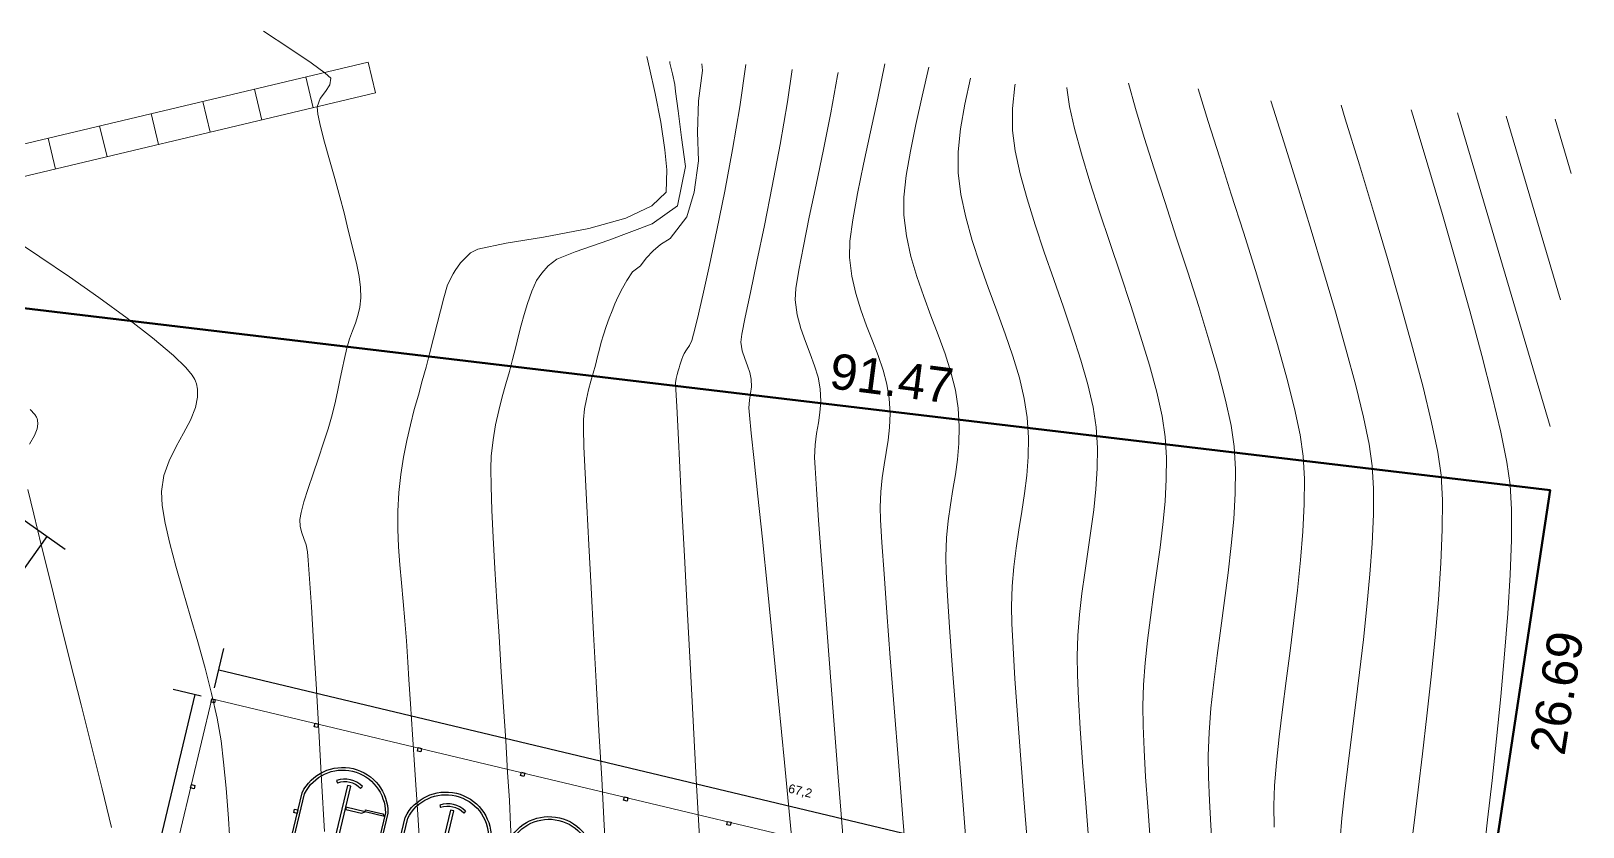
# Model space of a CAD drawing. Header units: metres. Extents: x 2572 to 5235, y 1556 to 2684.
# Drawn here: x 2888.5 to 2976.3, y 2343.9 to 2389 of the extents above; entities that cross this region are included whole.
import ezdxf

# ---------------------------------------------------------------- set-up
doc = ezdxf.new("R2010")
doc.units = ezdxf.units.M
doc.linetypes.add('DASHDOT', pattern=[25.4, 12.7, -6.35, 0, -6.35])
doc.linetypes.add('HIDDEN2', pattern=[4.7625, 3.175, -1.5875])
doc.layers.add('2D Drafting - General_Pen_No__102', color=7, linetype='Continuous', lineweight=13, true_color=0xcccccc)
for name, color, linetype, lineweight in [('ACERO LONG', 211, 'Continuous', 35), ('EICers.Inodoros', 190, 'Continuous', 0), ('Structural - Grid_Pen_No__15', 214, 'Continuous', 25), ('tuberia-agua', 132, 'DASHDOT', 25), ('vanos', 145, 'Continuous', 9), ('VIGAS DE LOSA1', 190, 'Continuous', 9)]:
    doc.layers.add(name, color=color, linetype=linetype, lineweight=lineweight)
doc.layers.add('SOMBREADO', color=7, linetype='Continuous')
doc.styles.get("Standard").update_dxf_attribs({"font": 'arial.ttf'})
doc.dimstyles.new('ISO-25', dxfattribs={"dimtxt": 0.5, "dimasz": 2.4995, "dimexe": 1.25, "dimexo": 0.625, "dimtad": 1, "dimtxsty": 'Standard', "dimblk": 'NONE', "dimblk2": 'NONE', "dimcen": 2.5, "dimadec": 0, "dimazin": 0, "dimtfac": 1, "dimtmove": 0, "dimatfit": 3, "dimfxl": 1, "dimarcsym": 0})

# ---------------------------------------------------------------- blocks, each defined once
blk = doc.blocks.new('*D181')
at = {"color": 0, "lineweight": -2, "transparency": 16777216}
for p, q in [((2898.9, 2351.807), (2899.434, 2354.046)), ((2899.144, 2352.83), (2964.51, 2337.236)), ((2964.265, 2336.213), (2964.8, 2338.452))]:
    blk.add_line(p, q, dxfattribs=at)
at = {"layer": 'Defpoints', "color": 0, "transparency": 16777216}
for p in [(2898.755, 2351.199), (2964.51, 2337.236), (2964.12, 2335.605)]:
    blk.add_point(p, dxfattribs=at)
at = {"color": 0, "transparency": 16777216, "insert": (2932.042, 2345.933), "char_height": 0.5, "attachment_point": 5, "rotation": 346.58171}
blk.add_mtext('67,2', dxfattribs=at)
blk = doc.blocks.new('_None')
blk = doc.blocks.new('*D182')
at = {"color": 0, "lineweight": -2, "transparency": 16777216}
for p, q in [((2897.782, 2351.431), (2893.095, 2331.783)), ((2898.147, 2351.344), (2896.566, 2351.721)), ((2893.459, 2331.696), (2891.879, 2332.073))]:
    blk.add_line(p, q, dxfattribs=at)
at = {"layer": 'Defpoints', "color": 0, "transparency": 16777216}
for p in [(2898.755, 2351.199), (2893.095, 2331.783), (2894.067, 2331.551)]:
    blk.add_point(p, dxfattribs=at)
at = {"color": 0, "transparency": 16777216, "insert": (2894.538, 2341.822), "char_height": 0.5, "attachment_point": 5, "rotation": 76.58187}
blk.add_mtext('20,2', dxfattribs=at)
blk = doc.blocks.new('*D191')
at = {"color": 0, "lineweight": -2, "transparency": 16777216}
for p, q in [((2887.089, 2362.047), (2890.452, 2359.664)), ((2869.161, 2331.793), (2889.432, 2360.387)), ((2866.818, 2333.454), (2870.181, 2331.07))]:
    blk.add_line(p, q, dxfattribs=at)
at = {"layer": 'Defpoints', "color": 0, "transparency": 16777216}
for p in [(2886.579, 2362.409, 0.963), (2889.432, 2360.387), (2866.309, 2333.815)]:
    blk.add_point(p, dxfattribs=at)
at = {"color": 0, "transparency": 16777216, "insert": (2878.541, 2346.625), "char_height": 0.5, "attachment_point": 5, "rotation": 54.66606}
blk.add_mtext('35,05', dxfattribs=at)

msp = doc.modelspace()

# ---------------------------------------------------------------- linework, layer by layer
for points in [[(2898.949, 2351.153), (2898.903, 2350.958), (2898.708, 2351.005), (2898.755, 2351.199), (2898.949, 2351.153)], [(2904.786, 2349.76), (2904.739, 2349.566), (2904.545, 2349.612), (2904.591, 2349.807), (2904.786, 2349.76)], [(2910.625, 2348.381), (2910.578, 2348.186), (2910.384, 2348.233), (2910.43, 2348.427), (2910.625, 2348.381)], [(2916.461, 2346.988), (2916.415, 2346.794), (2916.22, 2346.84), (2916.267, 2347.035), (2916.461, 2346.988)], [(2897.789, 2346.289), (2897.743, 2346.095), (2897.548, 2346.141), (2897.595, 2346.336), (2897.789, 2346.289)], [(2904.335, 2337.531), (2902.247, 2328.777), (2902.441, 2328.73), (2906.618, 2346.239), (2906.424, 2346.285), (2904.335, 2337.531)], [(2905.81, 2346.561), (2905.859, 2346.419)], [(2907.278, 2346.218), (2907.171, 2346.113)], [(2908.523, 2344.526), (2906.334, 2345.049), (2906.34, 2344.923), (2907.228, 2344.711), (2907.429, 2344.787), (2907.457, 2344.905), (2908.424, 2344.674), (2908.523, 2344.526)], [(2911.646, 2345.169), (2911.695, 2345.027)], [(2922.297, 2345.596), (2922.251, 2345.402), (2922.056, 2345.448), (2922.103, 2345.643), (2922.297, 2345.596)], [(2903.625, 2344.897), (2903.579, 2344.702), (2903.384, 2344.749), (2903.431, 2344.943), (2903.625, 2344.897)], [(2910.172, 2336.139), (2908.083, 2327.384), (2908.278, 2327.338), (2912.455, 2344.847), (2912.26, 2344.893), (2910.172, 2336.139)], [(2913.114, 2344.826), (2913.007, 2344.721)], [(2928.134, 2344.204), (2928.087, 2344.009), (2927.893, 2344.056), (2927.939, 2344.25), (2928.134, 2344.204)]]:
    msp.add_lwpolyline(points)
for points in [[(2906.864, 2336.928), (2905.008, 2329.146, -0.8), (2900.144, 2330.306), (2902.001, 2338.088), (2903.857, 2345.87, -0.8), (2908.721, 2344.709), (2906.864, 2336.928)], [(2912.701, 2335.535), (2910.844, 2327.754, -0.8), (2905.981, 2328.914), (2907.837, 2336.696), (2909.694, 2344.477, -0.8), (2914.557, 2343.317), (2912.701, 2335.535)], [(2918.537, 2334.143), (2916.68, 2326.361, -0.8), (2911.817, 2327.522), (2913.673, 2335.303), (2915.53, 2343.085, -0.8), (2920.393, 2341.925), (2918.537, 2334.143)]]:
    msp.add_lwpolyline(points, format="xyb")
for points in [[(2906.719, 2336.962), (2904.866, 2329.197, -0.794435), (2900.294, 2330.288), (2902.147, 2338.053), (2903.999, 2345.818, -0.794435), (2908.571, 2344.728)], [(2912.555, 2335.57), (2910.702, 2327.805, -0.794435), (2906.13, 2328.896), (2907.983, 2336.661), (2909.836, 2344.426, -0.794435), (2914.407, 2343.335)], [(2918.391, 2334.178), (2916.538, 2326.413, -0.794435), (2911.967, 2327.503), (2913.819, 2335.268), (2915.672, 2343.034, -0.794435), (2920.243, 2341.943)]]:
    msp.add_lwpolyline(points, format="xyb", close=True)
for centre, radius in [((2906.272, 2345.226), 1.413), ((2906.272, 2345.226), 1.263), ((2912.108, 2343.833), 1.413), ((2912.108, 2343.833), 1.263)]:
    msp.add_arc(centre, radius, 44.62734, 109.09137)
at = {"layer": '2D Drafting - General_Pen_No__102', "color": 8, "linetype": 'Continuous', "lineweight": 0, "elevation": -1920, "flags": 128}
for points in [[(2881.786, 2381.112), (2907.596, 2387.255)], [(2907.596, 2387.255), (2908.012, 2385.504)], [(2904.494, 2384.667), (2904.077, 2386.418)], [(2884.065, 2379.805), (2908.012, 2385.504)], [(2901.576, 2383.972), (2901.159, 2385.723)], [(2898.657, 2383.278), (2898.24, 2385.029)], [(2892.82, 2381.888), (2892.403, 2383.64)], [(2895.739, 2382.583), (2895.322, 2384.334)], [(2889.902, 2381.194), (2889.485, 2382.945)]]:
    msp.add_lwpolyline(points, dxfattribs=at)
at = {"layer": 'EICers.Inodoros', "color": 1, "linetype": 'Continuous', "lineweight": 0, "flags": 128}
msp.add_lwpolyline([(2905.124, 2343.667), (2904.966, 2346.588), (2904.807, 2349.404), (2904.653, 2352.033), (2904.511, 2354.393), (2904.387, 2356.403), (2904.285, 2357.98), (2904.211, 2359.042), (2904.173, 2359.507), (2904.084, 2359.915), (2903.965, 2360.267), (2903.847, 2360.599), (2903.759, 2360.948), (2903.733, 2361.348), (2903.8, 2361.742), (2903.965, 2362.343), (2904.203, 2363.093), (2904.485, 2363.936), (2904.785, 2364.819), (2905.076, 2365.683), (2905.332, 2366.474), (2905.526, 2367.136), (2905.712, 2367.882), (2905.868, 2368.58), (2906.003, 2369.237), (2906.129, 2369.862), (2906.254, 2370.461), (2906.389, 2371.042), (2906.545, 2371.572), (2906.713, 2372.036), (2906.877, 2372.468), (2907.022, 2372.9), (2907.13, 2373.365), (2907.187, 2373.897), (2907.172, 2374.487), (2907.089, 2375.108), (2906.955, 2375.764), (2906.787, 2376.459), (2906.602, 2377.198), (2906.418, 2377.984), (2906.239, 2378.711), (2905.992, 2379.626), (2905.705, 2380.651), (2905.408, 2381.708), (2905.131, 2382.721), (2904.903, 2383.612), (2904.755, 2384.304), (2904.715, 2384.72), (2904.884, 2385.183), (2905.181, 2385.586), (2905.437, 2385.961), (2905.487, 2386.339), (2905.173, 2386.633), (2904.368, 2387.215), (2903.17, 2388.028), (2901.675, 2389.012)], dxfattribs=at)
for points, elevation in [([(2931.833, 2340.401), (2931.503, 2344.012), (2931.166, 2347.583), (2930.83, 2351.052), (2930.502, 2354.357), (2930.191, 2357.435), (2929.906, 2360.225), (2929.654, 2362.664), (2929.444, 2364.691), (2929.283, 2366.243), (2929.181, 2367.259), (2929.146, 2367.676), (2929.176, 2368.111), (2929.237, 2368.487), (2929.286, 2368.861), (2929.281, 2369.29), (2929.202, 2369.67), (2929.065, 2370.057), (2928.909, 2370.463), (2928.771, 2370.901), (2928.69, 2371.384), (2928.75, 2371.844), (2928.939, 2372.81), (2929.231, 2374.207), (2929.6, 2375.959), (2930.02, 2377.99), (2930.465, 2380.225), (2930.907, 2382.588), (2931.321, 2385.004), (2931.596, 2386.828)], 5), ([(2948.369, 2343.309), (2948.192, 2345.527), (2948.034, 2347.61), (2947.902, 2349.509), (2947.801, 2351.174), (2947.738, 2352.555), (2947.717, 2353.602), (2947.755, 2354.781), (2947.85, 2355.964), (2947.987, 2357.149), (2948.152, 2358.335), (2948.329, 2359.521), (2948.503, 2360.706), (2948.659, 2361.889), (2948.782, 2363.068), (2948.857, 2364.242), (2948.869, 2365.41), (2948.802, 2366.57), (2948.63, 2367.709), (2948.333, 2368.986), (2947.937, 2370.374), (2947.466, 2371.846), (2946.947, 2373.375), (2946.404, 2374.933), (2945.863, 2376.494), (2945.348, 2378.031), (2944.885, 2379.515), (2944.5, 2380.92), (2944.216, 2382.219), (2944.061, 2383.385), (2944.056, 2384.615), (2944.199, 2385.912), (2944.216, 2386.006)], 10)]:
    msp.add_lwpolyline(points, dxfattribs=dict(at, elevation=elevation))
at = {"layer": 'SOMBREADO', "color": 0, "linetype": 'Continuous', "lineweight": 50, "elevation": 0.963, "flags": 128}
msp.add_lwpolyline([(2855.603, 2325.998), (2841.861, 2306.394), (2833.957, 2297.019), (2833.957, 2297.019), (2958.008, 2267.502), (2958.008, 2267.502), (2958.008, 2267.502), (2964.27, 2279.19), (2970.935, 2299.064), (2970.485, 2336.622), (2974.483, 2363.009), (2974.483, 2363.009), (2974.483, 2363.009), (2883.659, 2373.843), (2882.812, 2365.529), (2869.334, 2345.666)], close=True, dxfattribs=at)
at = {"layer": 'Structural - Grid_Pen_No__15', "linetype": 'HIDDEN2', "lineweight": 9, "elevation": 0.963, "flags": 128}
msp.add_lwpolyline([(2855.603, 2325.998), (2841.861, 2306.394), (2833.957, 2297.019), (2833.957, 2297.019), (2958.008, 2267.502), (2958.008, 2267.502), (2958.008, 2267.502), (2964.27, 2279.19), (2970.935, 2299.064), (2970.485, 2336.622), (2974.483, 2363.009), (2974.483, 2363.009), (2974.483, 2363.009), (2883.659, 2373.843), (2882.812, 2365.529), (2869.334, 2345.666)], close=True, dxfattribs=at)
at = {"layer": 'tuberia-agua', "linetype": 'Continuous', "lineweight": 0, "elevation": 15, "flags": 128}
msp.add_lwpolyline([(2966.592, 2342.526), (2966.792, 2344.165), (2967.022, 2346.032), (2967.268, 2348.071), (2967.517, 2350.224), (2967.758, 2352.438), (2967.978, 2354.656), (2968.165, 2356.822), (2968.305, 2358.88), (2968.386, 2360.775), (2968.397, 2362.45), (2968.323, 2363.851), (2968.132, 2365.151), (2967.784, 2366.834), (2967.302, 2368.836), (2966.709, 2371.094), (2966.029, 2373.547), (2965.284, 2376.13), (2964.498, 2378.782), (2963.695, 2381.44), (2962.898, 2384.041), (2962.662, 2384.804)], dxfattribs=at)
at = {"layer": 'vanos', "linetype": 'Continuous', "lineweight": 0, "flags": 128}
for points, elevation in [([(2910.55, 2342.524), (2910.394, 2344.921), (2910.245, 2347.16), (2910.109, 2349.178), (2909.994, 2350.91), (2909.905, 2352.294), (2909.849, 2353.264), (2909.775, 2354.468), (2909.681, 2355.61), (2909.578, 2356.702), (2909.476, 2357.755), (2909.386, 2358.782), (2909.317, 2359.795), (2909.28, 2360.806), (2909.285, 2361.827), (2909.343, 2362.87), (2909.453, 2363.902), (2909.603, 2364.883), (2909.785, 2365.819), (2909.99, 2366.714), (2910.211, 2367.571), (2910.438, 2368.397), (2910.664, 2369.195), (2910.881, 2369.969), (2911.079, 2370.724), (2911.302, 2371.624), (2911.5, 2372.427), (2911.688, 2373.171), (2911.881, 2373.892), (2912.093, 2374.629), (2912.401, 2375.262), (2912.514, 2375.454), (2912.833, 2375.89), (2913.382, 2376.449), (2913.81, 2376.663), (2915.415, 2376.99), (2917.522, 2377.345), (2920.085, 2377.828), (2922.178, 2378.409), (2923.659, 2379.117), (2924.47, 2379.889), (2924.494, 2381.159), (2924.386, 2382.291), (2924.158, 2383.854), (2923.841, 2385.477), (2923.52, 2386.91), (2923.371, 2387.57)], 1), ([(2915.737, 2342.762), (2915.663, 2344.033), (2915.589, 2345.428), (2915.493, 2347.045), (2915.381, 2348.835), (2915.259, 2350.745), (2915.131, 2352.725), (2915.004, 2354.724), (2914.882, 2356.691), (2914.771, 2358.573), (2914.676, 2360.321), (2914.602, 2361.883), (2914.554, 2363.207), (2914.539, 2364.243), (2914.561, 2364.94), (2914.665, 2365.856), (2914.812, 2366.717), (2914.99, 2367.527), (2915.187, 2368.295), (2915.391, 2369.026), (2915.589, 2369.728), (2915.769, 2370.406), (2915.948, 2371.129), (2916.106, 2371.767), (2916.259, 2372.36), (2916.423, 2372.95), (2916.616, 2373.577), (2916.852, 2374.282), (2917.127, 2374.89), (2917.282, 2375.085), (2917.431, 2375.299), (2917.782, 2375.712), (2918.268, 2376.096), (2919.305, 2376.506), (2921.228, 2377.171), (2923.668, 2378.088), (2925.107, 2379.11), (2925.557, 2381.339), (2925.332, 2382.977), (2925.139, 2384.495), (2924.997, 2385.578), (2924.959, 2385.98), (2924.815, 2386.582), (2924.678, 2387.187), (2924.67, 2387.28)], 2), ([(2921.103, 2341.583), (2920.963, 2344.042), (2920.814, 2346.668), (2920.66, 2349.394), (2920.505, 2352.149), (2920.354, 2354.865), (2920.212, 2357.474), (2920.082, 2359.907), (2919.969, 2362.093), (2919.878, 2363.966), (2919.813, 2365.455), (2919.778, 2366.493), (2919.779, 2367.009), (2919.85, 2367.608), (2919.952, 2368.165), (2920.075, 2368.686), (2920.208, 2369.175), (2920.34, 2369.641), (2920.459, 2370.087), (2920.579, 2370.57), (2920.683, 2370.989), (2920.789, 2371.386), (2920.913, 2371.8), (2921.069, 2372.27), (2921.238, 2372.744), (2921.398, 2373.163), (2921.566, 2373.565), (2921.756, 2373.982), (2921.984, 2374.451), (2922.24, 2374.89), (2922.564, 2375.366), (2923.002, 2375.706), (2923.338, 2376.153), (2923.725, 2376.556), (2924.145, 2376.917), (2924.688, 2377.27), (2925.628, 2378.485), (2926.057, 2379.891), (2926.301, 2381.661), (2926.238, 2383.289), (2926.288, 2385.057), (2926.528, 2386.77), (2926.486, 2387.162)], 3), ([(2938.116, 2341.164), (2937.856, 2344.433), (2937.604, 2347.629), (2937.366, 2350.681), (2937.148, 2353.519), (2936.957, 2356.074), (2936.798, 2358.274), (2936.677, 2360.049), (2936.6, 2361.33), (2936.574, 2362.046), (2936.608, 2362.918), (2936.691, 2363.706), (2936.802, 2364.438), (2936.922, 2365.14), (2937.03, 2365.841), (2937.108, 2366.566), (2937.134, 2367.345), (2937.089, 2368.202), (2936.959, 2369.006), (2936.74, 2369.812), (2936.458, 2370.627), (2936.137, 2371.459), (2935.803, 2372.319), (2935.481, 2373.212), (2935.196, 2374.149), (2934.974, 2375.137), (2934.839, 2376.184), (2934.86, 2377.102), (2935.019, 2378.326), (2935.287, 2379.801), (2935.632, 2381.475), (2936.026, 2383.295), (2936.439, 2385.206), (2936.84, 2387.155)], 7), ([(2926.346, 2343.352), (2926.17, 2346.646), (2925.994, 2349.953), (2925.821, 2353.205), (2925.655, 2356.333), (2925.499, 2359.27), (2925.358, 2361.948), (2925.235, 2364.299), (2925.134, 2366.256), (2925.058, 2367.75), (2925.011, 2368.713), (2924.997, 2369.079), (2925.036, 2369.338), (2925.093, 2369.565), (2925.149, 2369.769), (2925.192, 2369.941), (2925.232, 2370.09), (2925.286, 2370.259), (2925.348, 2370.428), (2925.411, 2370.579), (2925.491, 2370.747), (2925.621, 2370.953), (2925.784, 2371.196), (2925.922, 2371.486), (2926.014, 2371.842), (2926.228, 2372.722), (2926.537, 2374.049), (2926.916, 2375.747), (2927.34, 2377.739), (2927.783, 2379.948), (2928.22, 2382.298), (2928.625, 2384.712), (2928.971, 2387.113)], 4), ([(2934.48, 2343.251), (2934.204, 2346.78), (2933.937, 2350.199), (2933.687, 2353.436), (2933.459, 2356.414), (2933.259, 2359.062), (2933.093, 2361.304), (2932.967, 2363.068), (2932.887, 2364.278), (2932.86, 2364.861), (2932.896, 2365.582), (2932.979, 2366.219), (2933.079, 2366.814), (2933.167, 2367.406), (2933.212, 2368.037), (2933.185, 2368.746), (2933.068, 2369.399), (2932.867, 2370.055), (2932.614, 2370.726), (2932.343, 2371.423), (2932.089, 2372.158), (2931.885, 2372.941), (2931.764, 2373.784), (2931.802, 2374.435), (2931.964, 2375.472), (2932.227, 2376.836), (2932.564, 2378.468), (2932.952, 2380.309), (2933.364, 2382.3), (2933.776, 2384.382), (2934.162, 2386.495), (2934.189, 2386.659)], 6), ([(2941.5, 2342.231), (2941.264, 2345.167), (2941.04, 2348.001), (2940.834, 2350.668), (2940.652, 2353.103), (2940.501, 2355.241), (2940.386, 2357.019), (2940.313, 2358.37), (2940.289, 2359.231), (2940.326, 2360.299), (2940.419, 2361.272), (2940.547, 2362.178), (2940.692, 2363.042), (2940.834, 2363.891), (2940.954, 2364.751), (2941.034, 2365.648), (2941.053, 2366.609), (2940.993, 2367.658), (2940.838, 2368.662), (2940.58, 2369.686), (2940.245, 2370.731), (2939.859, 2371.796), (2939.448, 2372.881), (2939.037, 2373.984), (2938.652, 2375.107), (2938.319, 2376.248), (2938.064, 2377.407), (2937.913, 2378.584), (2937.917, 2379.608), (2938.052, 2380.831), (2938.289, 2382.215), (2938.601, 2383.724), (2938.959, 2385.321), (2939.335, 2386.969)], 8), ([(2944.919, 2342.936), (2944.71, 2345.529), (2944.517, 2347.998), (2944.346, 2350.284), (2944.203, 2352.327), (2944.094, 2354.07), (2944.026, 2355.453), (2944.003, 2356.417), (2944.041, 2357.564), (2944.136, 2358.664), (2944.272, 2359.728), (2944.43, 2360.766), (2944.594, 2361.791), (2944.746, 2362.814), (2944.87, 2363.846), (2944.948, 2364.899), (2944.963, 2365.985), (2944.898, 2367.114), (2944.731, 2368.205), (2944.45, 2369.368), (2944.079, 2370.591), (2943.645, 2371.86), (2943.174, 2373.163), (2942.69, 2374.488), (2942.22, 2375.821), (2941.789, 2377.15), (2941.422, 2378.462), (2941.146, 2379.745), (2940.987, 2380.985), (2940.982, 2382.168), (2941.118, 2383.475), (2941.361, 2384.874), (2941.678, 2386.338)], 9), ([(2951.854, 2343.247), (2951.714, 2345.065), (2951.596, 2346.763), (2951.506, 2348.307), (2951.449, 2349.66), (2951.432, 2350.787), (2951.468, 2351.982), (2951.562, 2353.221), (2951.699, 2354.495), (2951.867, 2355.795), (2952.052, 2357.113), (2952.24, 2358.437), (2952.419, 2359.76), (2952.575, 2361.072), (2952.695, 2362.364), (2952.766, 2363.626), (2952.774, 2364.85), (2952.706, 2366.026), (2952.531, 2367.198), (2952.224, 2368.565), (2951.81, 2370.091), (2951.313, 2371.738), (2950.758, 2373.467), (2950.169, 2375.243), (2949.571, 2377.026), (2948.986, 2378.78), (2948.441, 2380.466), (2947.959, 2382.047), (2947.564, 2383.486), (2947.281, 2384.744), (2947.135, 2385.785), (2947.135, 2385.816)], 11), ([(2955.391, 2342.546), (2955.289, 2344.024), (2955.21, 2345.433), (2955.161, 2346.756), (2955.146, 2347.972), (2955.187, 2349.276), (2955.293, 2350.668), (2955.448, 2352.131), (2955.638, 2353.645), (2955.847, 2355.195), (2956.062, 2356.76), (2956.266, 2358.323), (2956.445, 2359.867), (2956.583, 2361.373), (2956.667, 2362.823), (2956.681, 2364.199), (2956.611, 2365.482), (2956.434, 2366.673), (2956.121, 2368.104), (2955.697, 2369.732), (2955.182, 2371.514), (2954.602, 2373.405), (2953.979, 2375.363), (2953.335, 2377.343), (2952.695, 2379.303), (2952.08, 2381.198), (2951.515, 2382.986), (2951.022, 2384.622), (2950.625, 2386.063)], 12), ([(2958.875, 2343.918), (2958.86, 2345.157), (2958.899, 2346.288), (2959.001, 2347.588), (2959.152, 2349.029), (2959.339, 2350.582), (2959.55, 2352.218), (2959.771, 2353.911), (2959.99, 2355.631), (2960.192, 2357.35), (2960.366, 2359.039), (2960.499, 2360.671), (2960.576, 2362.217), (2960.586, 2363.649), (2960.515, 2364.938), (2960.338, 2366.144), (2960.022, 2367.632), (2959.59, 2369.355), (2959.063, 2371.264), (2958.463, 2373.309), (2957.812, 2375.443), (2957.133, 2377.617), (2956.446, 2379.781), (2955.774, 2381.888), (2955.139, 2383.888), (2954.563, 2385.733)], 13), ([(2962.611, 2343.265), (2962.708, 2344.431), (2962.854, 2345.807), (2963.038, 2347.355), (2963.248, 2349.039), (2963.473, 2350.824), (2963.7, 2352.673), (2963.92, 2354.551), (2964.119, 2356.421), (2964.288, 2358.248), (2964.413, 2359.994), (2964.485, 2361.625), (2964.49, 2363.104), (2964.419, 2364.395), (2964.243, 2365.607), (2963.926, 2367.135), (2963.49, 2368.929), (2962.955, 2370.936), (2962.342, 2373.106), (2961.672, 2375.386), (2960.965, 2377.726), (2960.242, 2380.075), (2959.523, 2382.379), (2958.83, 2384.59), (2958.681, 2385.063)], 14), ([(2970.709, 2342.264), (2970.954, 2344.331), (2971.207, 2346.571), (2971.458, 2348.924), (2971.696, 2351.326), (2971.91, 2353.716), (2972.088, 2356.031), (2972.22, 2358.21), (2972.295, 2360.191), (2972.301, 2361.91), (2972.228, 2363.307), (2972.039, 2364.599), (2971.695, 2366.293), (2971.217, 2368.327), (2970.626, 2370.638), (2969.943, 2373.165), (2969.191, 2375.845), (2968.391, 2378.617), (2967.565, 2381.42), (2966.734, 2384.191), (2966.626, 2384.545)], 16), ([(2969.244, 2384.375), (2974.482, 2366.611)], 17), ([(2975.081, 2373.78), (2972.01, 2384.194)], 18), ([(2974.775, 2384.014), (2975.679, 2380.948)], 19), ([(2899.817, 2342.53), (2899.693, 2344.407), (2899.559, 2346.121), (2899.419, 2347.61), (2899.274, 2348.814), (2899.05, 2350.101), (2898.741, 2351.484), (2898.37, 2352.931), (2897.959, 2354.409), (2897.531, 2355.886), (2897.11, 2357.33), (2896.717, 2358.708), (2896.378, 2359.989), (2896.113, 2361.141), (2895.946, 2362.13), (2895.901, 2362.925), (2896.035, 2363.833), (2896.331, 2364.678), (2896.724, 2365.474), (2897.147, 2366.232), (2897.536, 2366.968), (2897.824, 2367.694), (2897.938, 2368.278), (2897.934, 2368.721), (2897.88, 2369.021), (2897.836, 2369.173), (2897.793, 2369.279), (2897.647, 2369.522), (2897.289, 2369.955), (2896.585, 2370.641), (2895.401, 2371.639), (2893.964, 2372.746), (2892.364, 2373.912), (2890.688, 2375.085), (2889.025, 2376.217), (2887.465, 2377.256)], -1), ([(2888.441, 2365.611), (2888.711, 2366.101), (2888.865, 2366.483), (2888.909, 2366.771), (2888.89, 2366.967), (2888.863, 2367.066), (2888.835, 2367.133), (2888.729, 2367.288), (2888.462, 2367.572)], -2), ([(2893.078, 2343.904), (2892.541, 2346.092), (2891.959, 2348.432), (2891.353, 2350.854), (2890.743, 2353.284), (2890.15, 2355.651), (2889.593, 2357.884), (2889.093, 2359.909), (2888.67, 2361.655), (2888.345, 2363.051)], -2)]:
    msp.add_lwpolyline(points, dxfattribs=dict(at, elevation=elevation))
at = {"layer": 'VIGAS DE LOSA1', "color": 2, "linetype": 'Continuous', "lineweight": 9}
msp.add_line((2898.755, 2351.199), (2964.12, 2335.605), dxfattribs=at)
at = {"layer": 'VIGAS DE LOSA1', "color": 2, "linetype": 'Continuous', "lineweight": 9, "flags": 128}
msp.add_lwpolyline([(2898.755, 2351.199), (2894.067, 2331.551)], dxfattribs=at)

# ---------------------------------------------------------------- texts
at = {"layer": 'ACERO LONG', "color": 0, "linetype": 'Continuous', "lineweight": 9, "char_height": 2, "attachment_point": 5}
for s, insert, rotation in [('91.47', (2937.224, 2369.327), 352.67263), ('\\A1;26.69', (2974.872, 2351.527, 0.963), 80.92895)]:
    msp.add_mtext(s, dxfattribs=dict(at, insert=insert, rotation=rotation))

# ---------------------------------------------------------------- dimensions: what is measured, and where the dimension line sits
for p1, p2, distance, picture, middle in [((2866.309, 2333.815), (2886.579, 2362.409, 0.963), -3.497, '*D191', (2878.541, 2346.625)), ((2898.755, 2351.199), (2964.12, 2335.605), 1.677, '*D181', (2932.042, 2345.933)), ((2898.755, 2351.199), (2894.067, 2331.551), -1, '*D182', (2894.538, 2341.822))]:
    dim = msp.add_aligned_dim(p1=p1, p2=p2, distance=distance, dimstyle='ISO-25')
    dim.commit()
    dim.dimension.update_dxf_attribs({"geometry": picture, "text_midpoint": middle})

doc.saveas('drawing.dxf')
